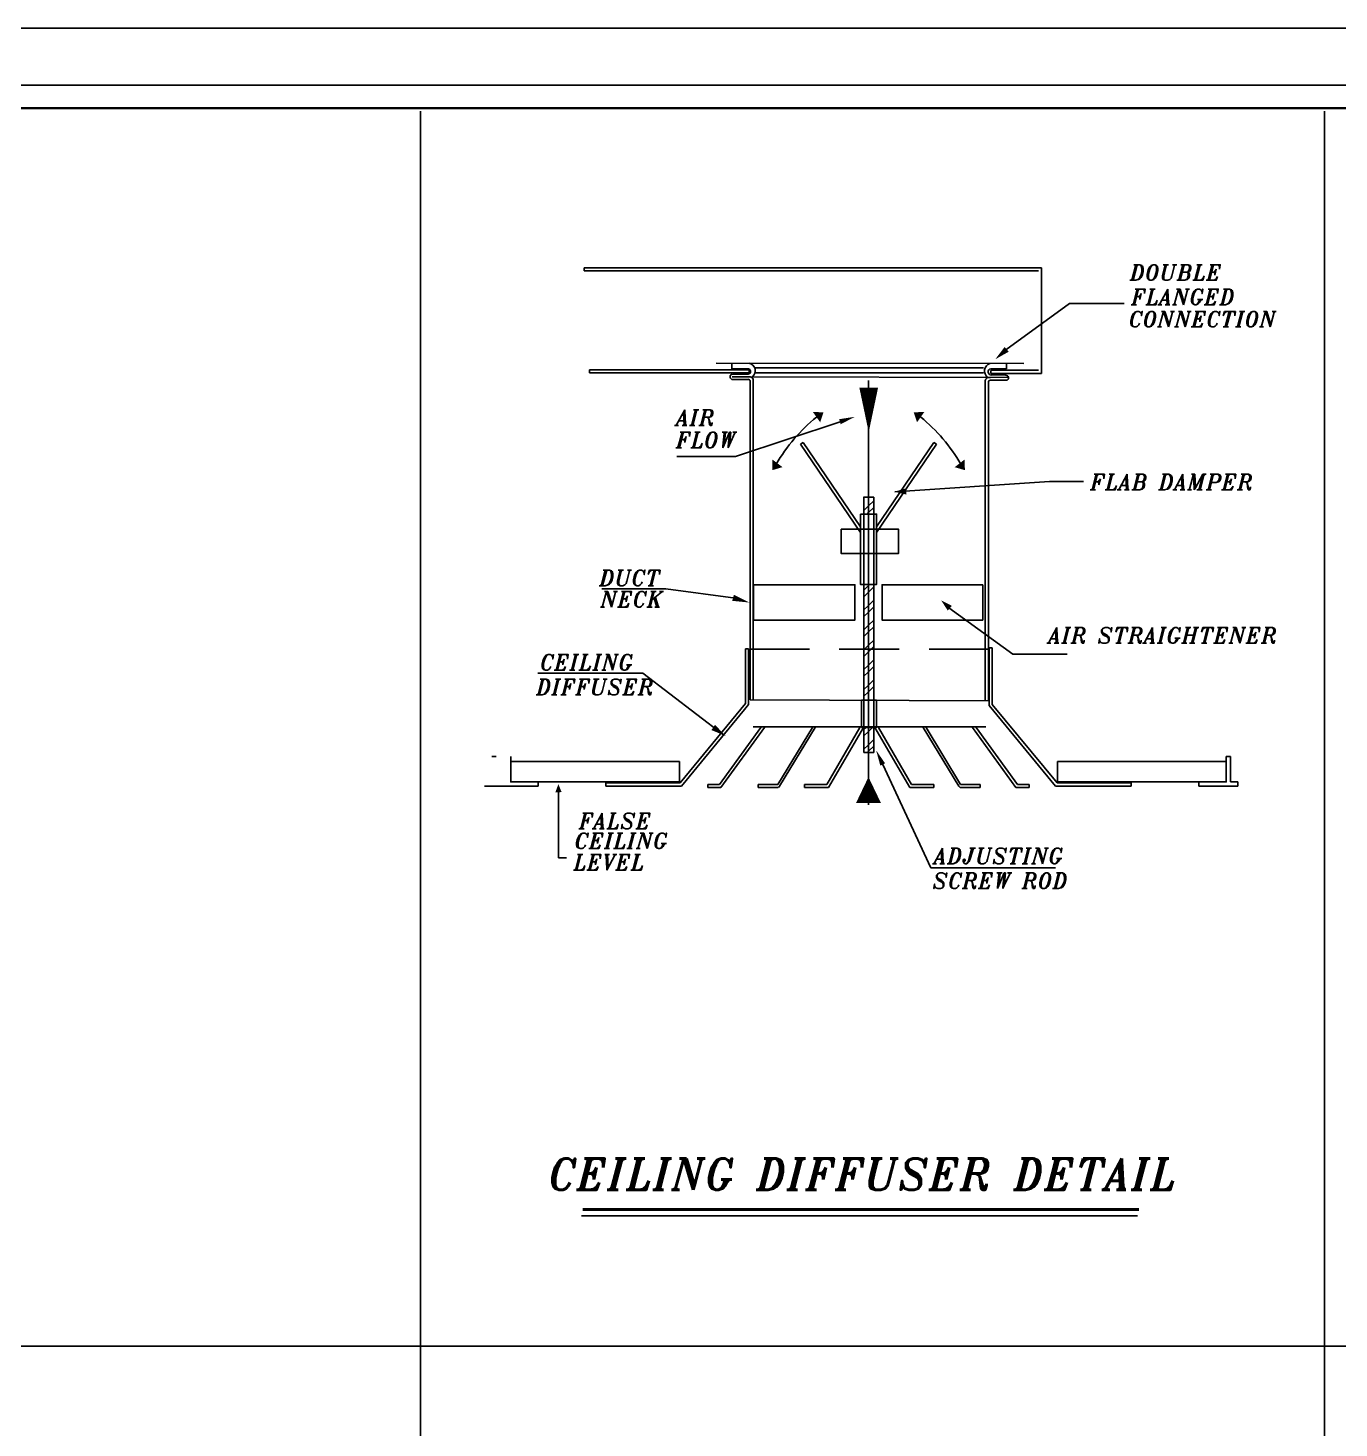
# Model space of a CAD drawing. Extents: x -730 to 2784, y 160 to 852.
# Drawn here: x -720.43 to -709.47, y 226.47 to 238.18 of the extents above; entities that cross this region are included whole.
import ezdxf

# ---------------------------------------------------------------- set-up
doc = ezdxf.new("R2010")
doc.units = 0
doc.header["$MEASUREMENT"] = 0
doc.linetypes.add('CENTER', pattern=[50.8, 31.75, -6.35, 6.35, -6.35])
doc.linetypes.add('DASHED', pattern=[0.75, 0.5, -0.25])
for name, color, linetype in [('fram', 252, 'Continuous'), ('Text', 42, 'Continuous'), ('WALL', 4, 'Continuous'), ('Z20', 2, 'Continuous')]:
    doc.layers.add(name, color=color, linetype=linetype)
doc.styles.add('ROMANC', font='italict.shx')

# ---------------------------------------------------------------- blocks, each defined once
blk = doc.blocks.new('*X242')
at = {"color": 0}
for p, q in [((7.46, 3.536), (7.466, 3.541)), ((7.46, 3.324), (7.538, 3.401)), ((7.538, 3.401), (7.621, 3.485)), ((7.538, 3.295), (7.621, 3.378)), ((7.514, 3.272), (7.538, 3.295)), ((7.46, 2.051), (7.538, 2.128)), ((7.46, 1.945), (7.538, 2.022)), ((7.538, 2.128), (7.556, 2.146)), ((7.538, 2.022), (7.621, 2.106)), ((7.46, 1.733), (7.538, 1.81)), ((7.538, 1.81), (7.621, 1.894)), ((7.46, 1.627), (7.538, 1.704)), ((7.538, 1.704), (7.621, 1.787)), ((7.538, 1.492), (7.621, 1.575)), ((7.46, 1.415), (7.538, 1.492)), ((7.46, 1.309), (7.538, 1.386)), ((7.538, 1.386), (7.621, 1.469)), ((7.46, 1.096), (7.538, 1.174)), ((7.538, 1.174), (7.621, 1.257)), ((7.538, 1.068), (7.621, 1.151)), ((7.46, 0.99), (7.538, 1.068)), ((7.538, 0.856), (7.621, 0.939)), ((7.46, 0.778), (7.538, 0.856)), ((7.46, 0.672), (7.538, 0.749)), ((7.538, 0.749), (7.621, 0.833)), ((7.46, 0.46), (7.538, 0.537)), ((7.538, 0.537), (7.621, 0.621)), ((7.538, 0.431), (7.621, 0.515)), ((7.46, 0.354), (7.538, 0.431)), ((7.612, 0.293), (7.621, 0.303)), ((7.46, -0.176), (7.495, -0.141)), ((7.46, -0.282), (7.538, -0.205)), ((7.538, -0.205), (7.602, -0.141)), ((7.46, -0.495), (7.538, -0.417)), ((7.538, -0.417), (7.621, -0.334)), ((7.538, -0.523), (7.621, -0.44)), ((7.522, -0.539), (7.538, -0.523))]:
    blk.add_line(p, q, dxfattribs=at)

msp = doc.modelspace()

# ---------------------------------------------------------------- linework, layer by layer
at = {"color": 7}
for p, q in [((-717.151, 237.479), (-717.151, 200.844)), ((-709.594, 237.479), (-709.594, 213.419))]:
    msp.add_line(p, q, dxfattribs=at)
at = {"color": 5}
for p, q in [((-715.782, 236.17), (-711.96, 236.17)), ((-715.782, 236.144), (-711.986, 236.144)), ((-711.96, 236.17), (-711.96, 235.288)), ((-714.679, 235.373), (-712.107, 235.37)), ((-714.547, 235.373), (-714.547, 235.326)), ((-712.251, 235.37), (-712.251, 235.326)), ((-714.402, 235.318), (-715.737, 235.318)), ((-714.402, 235.292), (-715.737, 235.292)), ((-714.412, 235.238), (-714.548, 235.238)), ((-714.547, 235.326), (-714.414, 235.326)), ((-714.394, 235.259), (-714.544, 235.259)), ((-714.415, 235.282), (-714.54, 235.282)), ((-714.394, 235.259), (-712.241, 235.254)), ((-712.251, 235.326), (-712.384, 235.326)), ((-711.986, 235.314), (-712.383, 235.314)), ((-711.96, 235.288), (-712.383, 235.288)), ((-712.383, 235.275), (-712.258, 235.275)), ((-714.395, 235.223), (-714.395, 232.56)), ((-714.369, 235.237), (-714.369, 232.56)), ((-712.43, 235.228), (-712.43, 232.55)), ((-712.403, 235.212), (-712.403, 232.55)), ((-712.387, 235.23), (-712.25, 235.23)), ((-714.395, 232.56), (-712.403, 232.55)), ((-716.518, 232.085), (-716.554, 232.085)), ((-716.396, 231.874), (-716.396, 232.085)), ((-710.416, 232.085), (-710.379, 232.085)), ((-710.416, 231.874), (-710.416, 232.085)), ((-710.379, 232.085), (-710.379, 231.874)), ((-716.167, 231.837), (-716.167, 231.874)), ((-710.644, 231.837), (-710.644, 231.874)), ((-710.379, 231.874), (-710.318, 231.874)), ((-710.318, 231.874), (-710.318, 231.837)), ((-716.616, 231.837), (-716.167, 231.837)), ((-710.318, 231.837), (-710.644, 231.837))]:
    msp.add_line(p, q, dxfattribs=at)
for p, q in [((-715.782, 236.17), (-715.782, 236.144)), ((-715.737, 235.292), (-715.737, 235.318)), ((-714.402, 235.292), (-714.402, 235.318)), ((-712.383, 235.287), (-712.383, 235.313)), ((-713.644, 234.884), (-714.518, 234.593)), ((-713.952, 234.71), (-713.974, 234.696)), ((-712.838, 234.696), (-712.859, 234.71)), ((-714.518, 234.593), (-715.009, 234.593)), ((-715.1, 233.487), (-715.636, 233.487)), ((-714.408, 232.986), (-714.434, 232.986)), ((-714.408, 232.986), (-714.408, 232.519)), ((-712.397, 232.993), (-712.397, 232.511)), ((-712.371, 232.993), (-712.397, 232.993)), ((-715.293, 232.782), (-716.17, 232.782)), ((-714.408, 232.519), (-714.416, 232.509)), ((-713.287, 232.019), (-712.884, 231.154)), ((-716.165, 231.874), (-716.396, 231.874)), ((-714.981, 231.864), (-715.6, 231.864)), ((-715.6, 231.838), (-715.6, 231.864)), ((-711.83, 231.864), (-711.211, 231.864)), ((-711.211, 231.838), (-711.211, 231.864)), ((-710.646, 231.874), (-710.416, 231.874)), ((-712.884, 231.154), (-711.843, 231.154))]:
    msp.add_line(p, q)
at = {"color": 2}
for p, q in [((-711.725, 235.872), (-712.259, 235.486)), ((-711.27, 235.872), (-711.725, 235.872)), ((-711.893, 234.385), (-713.187, 234.298)), ((-711.609, 234.385), (-711.893, 234.385)), ((-715.1, 233.487), (-714.517, 233.409)), ((-712.2, 232.942), (-712.735, 233.328)), ((-714.434, 232.986), (-714.434, 232.528)), ((-712.371, 232.993), (-712.371, 232.52)), ((-711.746, 232.942), (-712.2, 232.942)), ((-715.293, 232.782), (-714.615, 232.263)), ((-714.434, 232.528), (-714.981, 231.864)), ((-714.442, 232.477), (-714.969, 231.838)), ((-714.408, 232.519), (-714.442, 232.477)), ((-712.397, 232.511), (-711.843, 231.838)), ((-712.371, 232.52), (-711.83, 231.864)), ((-714.306, 232.328), (-714.652, 231.852)), ((-714.274, 232.328), (-714.639, 231.826)), ((-713.875, 232.328), (-714.164, 231.852)), ((-713.851, 232.328), (-714.149, 231.838)), ((-713.478, 232.328), (-713.754, 231.852)), ((-713.447, 232.328), (-713.739, 231.826)), ((-713.353, 232.328), (-713.061, 231.826)), ((-713.322, 232.328), (-713.046, 231.852)), ((-712.949, 232.328), (-712.651, 231.838)), ((-712.925, 232.328), (-712.637, 231.852)), ((-712.537, 232.328), (-712.173, 231.826)), ((-712.505, 232.328), (-712.16, 231.852)), ((-714.652, 231.852), (-714.748, 231.852)), ((-714.748, 231.826), (-714.748, 231.852)), ((-714.175, 231.852), (-714.327, 231.852)), ((-714.327, 231.826), (-714.327, 231.852)), ((-714.175, 231.852), (-714.164, 231.852)), ((-713.754, 231.852), (-713.94, 231.852)), ((-713.94, 231.826), (-713.94, 231.852)), ((-713.046, 231.852), (-712.86, 231.852)), ((-712.86, 231.826), (-712.86, 231.852)), ((-712.625, 231.852), (-712.637, 231.852)), ((-712.625, 231.852), (-712.473, 231.852)), ((-712.473, 231.826), (-712.473, 231.852)), ((-712.16, 231.852), (-712.064, 231.852)), ((-712.064, 231.826), (-712.064, 231.852)), ((-715.998, 231.805), (-715.998, 231.237)), ((-714.969, 231.838), (-715.6, 231.838)), ((-714.639, 231.826), (-714.748, 231.826)), ((-714.16, 231.826), (-714.327, 231.826)), ((-714.149, 231.838), (-714.159, 231.826)), ((-713.739, 231.826), (-713.94, 231.826)), ((-713.061, 231.826), (-712.86, 231.826)), ((-712.64, 231.826), (-712.651, 231.838)), ((-712.64, 231.826), (-712.473, 231.826)), ((-712.173, 231.826), (-712.064, 231.826)), ((-711.843, 231.838), (-711.211, 231.838)), ((-715.998, 231.237), (-715.93, 231.237))]:
    msp.add_line(p, q, dxfattribs=at)
at = {"color": 2, "linetype": 'CENTER'}
for p, q in [((-714.353, 235.334), (-712.445, 235.334)), ((-714.353, 235.294), (-712.445, 235.294)), ((-713.406, 235.228), (-713.406, 231.68))]:
    msp.add_line(p, q, dxfattribs=at)
at = {"color": 3}
for p, q in [((-713.474, 233.959), (-713.974, 234.696)), ((-713.474, 234.005), (-713.952, 234.71)), ((-713.338, 234.005), (-712.859, 234.71)), ((-713.338, 233.959), (-712.838, 234.696)), ((-713.446, 234.253), (-713.446, 232.12)), ((-713.362, 234.253), (-713.446, 234.253)), ((-713.362, 232.12), (-713.362, 234.253)), ((-714.371, 232.334), (-712.426, 232.334)), ((-713.446, 232.12), (-713.362, 232.12))]:
    msp.add_line(p, q, dxfattribs=at)
at = {"color": 3, "linetype": 'DASHED'}
msp.add_line((-714.4, 232.982), (-712.383, 232.982), dxfattribs=at)
at = {"color": 2}
for points in [[(-712.251, 235.489, 0.0523, 0, 0), (-712.346, 235.406, 0.0523, 0, 0)], [(-713.091, 234.301, 0.0523, 0, 0), (-713.189, 234.299, 0.0523, 0, 0)], [(-714.538, 233.412, 0.0523, 0, 0), (-714.399, 233.372, 0.0523, 0, 0)], [(-712.726, 233.325, 0.0523, 0, 0), (-712.798, 233.39, 0.0523, 0, 0)], [(-714.704, 232.328, 0.0523, 0, 0), (-714.597, 232.256, 0.0523, 0, 0)], [(-713.406, 231.696, 0.209, 0, 0), (-713.406, 231.914, 0, 0, 0)], [(-715.997, 231.787, 0.0523, 0, 0), (-715.998, 231.854, 0.0523, 0, 0)]]:
    msp.add_lwpolyline(points, format="xyseb", dxfattribs=at)
at = {"color": 3}
for points in [[(-713.404, 234.796, 0, 0.157, 0), (-713.404, 235.17, 0.157, 0.157, 0)], [(-713.782, 234.963, 0, 0.105, 0), (-713.84, 234.922, 0.105, 0.105, 0)], [(-713.028, 234.963, 0, 0.105, 0), (-712.97, 234.922, 0.105, 0.105, 0)], [(-714.21, 234.479, 0, 0.105, 0), (-714.167, 234.536, 0.105, 0.105, 0)], [(-712.6, 234.479, 0, 0.105, 0), (-712.644, 234.536, 0.105, 0.105, 0)]]:
    msp.add_lwpolyline(points, format="xyseb", dxfattribs=at)
for points in [[(-713.474, 234.112), (-713.338, 234.112), (-713.338, 233.524), (-713.474, 233.524)], [(-713.633, 233.987), (-713.156, 233.987), (-713.156, 233.782), (-713.633, 233.782)], [(-714.368, 233.521), (-713.519, 233.521), (-713.519, 233.226), (-714.368, 233.226)], [(-712.451, 233.521), (-713.292, 233.521), (-713.292, 233.226), (-712.451, 233.226)], [(-713.463, 232.555), (-713.338, 232.555), (-713.338, 232.328), (-713.463, 232.328)], [(-714.986, 232.044), (-716.396, 232.044), (-716.396, 231.873), (-714.986, 231.873)], [(-711.825, 232.044), (-710.415, 232.044), (-710.415, 231.873), (-711.825, 231.873)]]:
    msp.add_lwpolyline(points, close=True, dxfattribs=at)
msp.add_lwpolyline([(-714.986, 232.044), (-716.396, 232.044), (-716.396, 231.873), (-714.986, 231.873)], close=True)
at = {"color": 5}
for centre, radius, start, end in [((-714.416, 235.31), 0.0639, 307.9389, 81.6341), ((-712.368, 235.307), 0.0681, 110.4059, 230.3855), ((-714.541, 235.259), 0.0223, 93.593, 250.9004), ((-714.414, 235.304), 0.0227, 261.6585, 89.4218), ((-714.412, 235.221), 0.0174, 358.253, 88.253), ((-714.398, 235.23), 0.0296, 13.7003, 81.614), ((-712.396, 235.22), 0.0346, 74.8295, 167.6271), ((-712.38, 235.3), 0.0265, 98.7945, 268.8444), ((-712.258, 235.251), 0.0223, 289.0996, 86.407), ((-712.386, 235.213), 0.0174, 91.747, 181.747)]:
    msp.add_arc(centre, radius, start, end, dxfattribs=at)
at = {"color": 2}
for centre, start, end in [((-712.888, 233.772), 129.6357, 149.6266), ((-713.923, 233.772), 30.3734, 50.3643)]:
    msp.add_arc(centre, 1.495, start, end, dxfattribs=at)
for points in [[(-713.651, 234.905), (-713.638, 234.863), (-713.52, 234.925)], [(-713.307, 232.009), (-713.267, 232.028), (-713.342, 232.137)]]:
    msp.add_solid(points)
at = {"layer": 'fram'}
msp.add_line((-665.384, 237.698), (-729.43, 237.698), dxfattribs=at)
for points in [[(-729.907, 238.175), (-664.907, 238.175), (-664.907, 200.175), (-729.907, 200.175)], [(-672.961, 237.698), (-729.43, 237.698), (-729.43, 200.652), (-672.961, 200.652)]]:
    msp.add_lwpolyline(points, close=True, dxfattribs=at)
at = {"layer": 'Text', "const_width": 0.0261}
msp.add_lwpolyline([(-711.146, 228.298), (-715.794, 228.298)], dxfattribs=at)
at = {"layer": 'Text'}
msp.add_lwpolyline([(-711.158, 228.246), (-715.806, 228.246)], dxfattribs=at)
at = {"layer": 'WALL', "linetype": 'Continuous'}
msp.add_lwpolyline([(-673.153, 237.506, 0.0192, 0.0192, 0), (-729.238, 237.506, 0.0192, 0.0192, 0), (-729.238, 200.844, 0.0192, 0.0192, 0), (-673.153, 200.844, 0.0192, 0.0192, 0)], format="xyseb", close=True, dxfattribs=at)
msp.add_lwpolyline([(-673.153, 237.506, 0.0192, 0.0192, 0), (-729.238, 237.506, 0.0192, 0.0192, 0), (-729.238, 200.844, 0.0192, 0.0192, 0), (-673.153, 200.844, 0.0192, 0.0192, 0)], format="xyseb", close=True, dxfattribs=at)
at = {"layer": 'Z20', "color": 7}
for p in [(-729.238, 227.156), (-720.227, 227.156)]:
    msp.add_line(p, (-673.153, 227.156), dxfattribs=at)

# ---------------------------------------------------------------- block references
at = {"color": 3, "xscale": 0.5227198281652363, "yscale": 0.5227198281652363, "zscale": 0.522719828165229}
msp.add_blockref('*X242', (-717.346, 232.402), dxfattribs=at)

# ---------------------------------------------------------------- texts
at = {"color": 3, "style": 'ROMANC'}
for s, height, p in [('DOUBLE', 0.1307, (-711.222, 236.066)), ('FLANGED', 0.1307, (-711.211, 235.862)), ('CONNECTION', 0.1307, (-711.23, 235.676)), ('AIR', 0.1307, (-715.015, 234.853)), ('FLOW', 0.1307, (-715.015, 234.666)), ('FLAB DAMPER', 0.13068, (-711.552, 234.314)), ('DUCT', 0.1307, (-715.656, 233.513)), ('NECK', 0.1307, (-715.645, 233.335)), ('AIR STRAIGHTENER', 0.13068, (-711.905, 233.032)), ('CEILING', 0.1307, (-716.151, 232.807)), ('DIFFUSER', 0.1307, (-716.185, 232.601)), ('FALSE', 0.1307, (-715.828, 231.482)), ('CEILING', 0.1307, (-715.862, 231.315)), ('LEVEL', 0.1307, (-715.873, 231.136)), ('ADJUSTING', 0.1307, (-712.86, 231.189)), ('SCREW ROD', 0.1307, (-712.87, 230.981))]:
    msp.add_text(s, height=height, dxfattribs=at).set_placement(p)
at = {"layer": 'Text', "style": 'ROMANC'}
msp.add_text('CEILING DIFFUSER DETAIL', height=0.26136, dxfattribs=at).set_placement((-716.082, 228.463))

doc.saveas('drawing.dxf')
